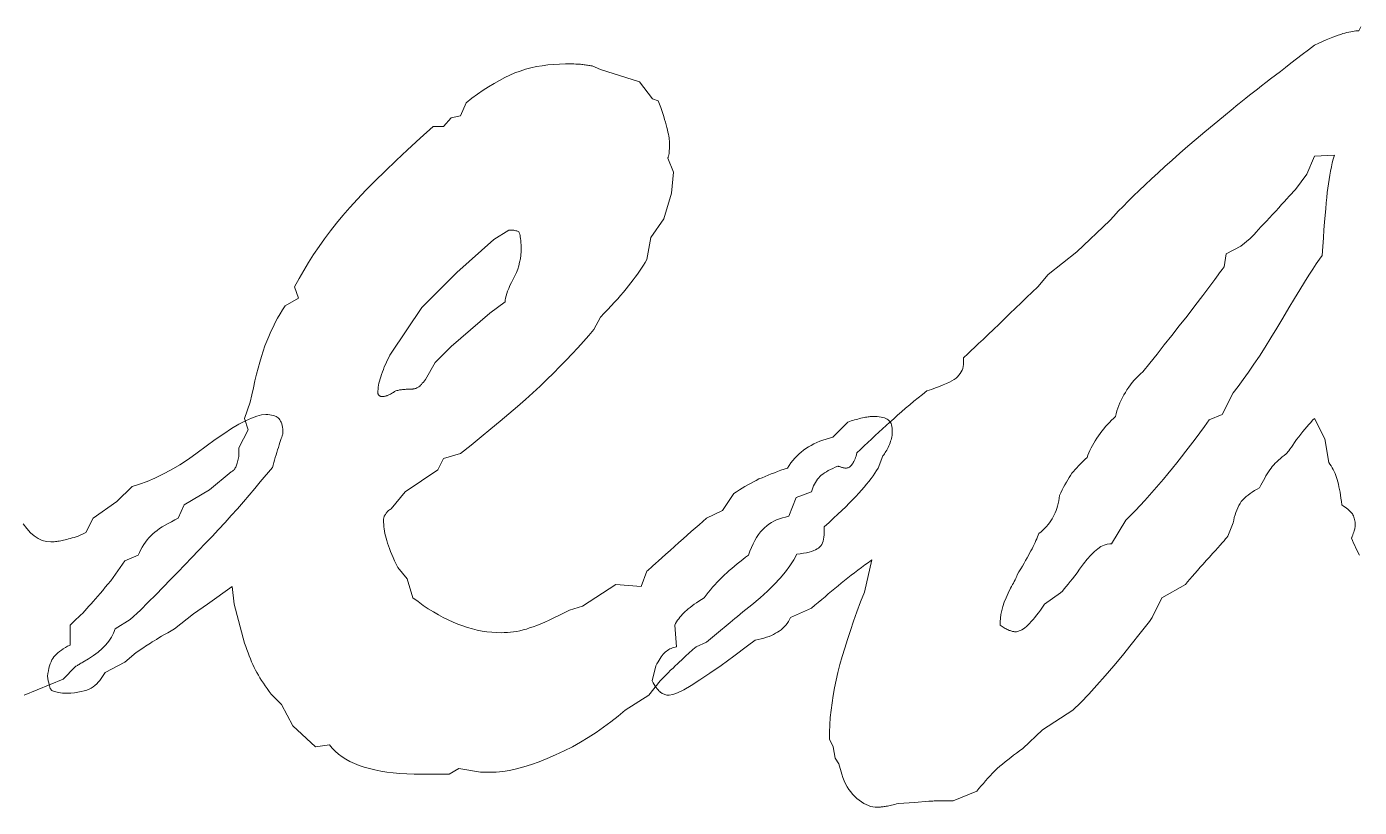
# Model space of a CAD drawing. Extents: x 47 to 362, y 46 to 259.
# Drawn here: x 292.035 to 295.981, y 116.433 to 118.742 of the extents above; entities that cross this region are included whole.
import ezdxf

# ---------------------------------------------------------------- set-up
doc = ezdxf.new("R2010")
doc.units = 0
doc.layers.add('CAM1', color=134, linetype='continuous')

msp = doc.modelspace()

# ---------------------------------------------------------------- linework, layer by layer
at = {"layer": 'CAM1', "linetype": 'continuous', "lineweight": 0}
for points in [[(295.9813, 117.1784), (295.9778, 117.1853), (295.9743, 117.1924), (295.9709, 117.1997), (295.9676, 117.207), (295.9643, 117.2144), (295.961, 117.2218), (295.9577, 117.2293), (295.9577, 117.2293), (295.9583, 117.2303), (295.9588, 117.2316), (295.9595, 117.2329), (295.9602, 117.2344), (295.9609, 117.2361), (295.9616, 117.2378), (295.9622, 117.2396), (295.9628, 117.2414), (295.9633, 117.2433), (295.9633, 117.2433), (295.9646, 117.2469), (295.9657, 117.2504), (295.9667, 117.2536), (295.9674, 117.2566), (295.968, 117.2594), (295.9684, 117.262), (295.9687, 117.2644), (295.9689, 117.2665), (295.9689, 117.2685), (295.9689, 117.2685), (295.9688, 117.2726), (295.9685, 117.2767), (295.968, 117.2806), (295.9673, 117.2843), (295.9663, 117.288), (295.9652, 117.2914), (295.9639, 117.2947), (295.9623, 117.2978), (295.9605, 117.3007), (295.9605, 117.3007), (295.9585, 117.3035), (295.9562, 117.3063), (295.9535, 117.3092), (295.9505, 117.312), (295.9471, 117.3149), (295.9433, 117.3179), (295.9392, 117.321), (295.9347, 117.3241), (295.9297, 117.3273), (295.9297, 117.3273), (295.9283, 117.3374), (295.9269, 117.347), (295.9255, 117.3562), (295.924, 117.365), (295.9225, 117.3734), (295.9209, 117.3814), (295.9193, 117.389), (295.9176, 117.3962), (295.9157, 117.4029), (295.9157, 117.4029), (295.9138, 117.4089), (295.9116, 117.4148), (295.9092, 117.4206), (295.9066, 117.4263), (295.9038, 117.4319), (295.9008, 117.4374), (295.8976, 117.4428), (295.8942, 117.4481), (295.8905, 117.4533), (295.8793, 117.5233), (295.8485, 117.5835), (295.8485, 117.5835), (295.8429, 117.5777), (295.8373, 117.5717), (295.8316, 117.5653), (295.8259, 117.5586), (295.8201, 117.5516), (295.8141, 117.5443), (295.808, 117.5367), (295.8018, 117.5287), (295.7953, 117.5205), (295.7953, 117.5205), (295.7896, 117.5121), (295.7844, 117.5046), (295.7799, 117.4981), (295.7759, 117.4925), (295.7725, 117.4878), (295.7697, 117.4841), (295.7675, 117.4813), (295.7657, 117.4794), (295.7645, 117.4785), (295.7645, 117.4785), (295.7586, 117.4738), (295.7528, 117.4692), (295.7473, 117.4645), (295.7421, 117.4598), (295.737, 117.4552), (295.7323, 117.4505), (295.7278, 117.4458), (295.7236, 117.4412), (295.7197, 117.4365), (295.7197, 117.4365), (295.716, 117.4312), (295.7123, 117.4256), (295.7085, 117.4197), (295.7048, 117.4135), (295.7011, 117.4069), (295.6973, 117.4001), (295.6936, 117.3929), (295.6899, 117.3855), (295.6861, 117.3777), (295.6861, 117.3777), (295.6784, 117.3739), (295.6711, 117.3698), (295.6642, 117.3656), (295.6577, 117.3612), (295.6517, 117.3567), (295.646, 117.352), (295.6408, 117.3471), (295.6359, 117.3422), (295.6315, 117.3371), (295.6315, 117.3371), (295.6279, 117.3313), (295.6245, 117.3253), (295.6213, 117.3189), (295.6184, 117.3122), (295.6157, 117.3052), (295.6133, 117.2979), (295.6111, 117.2903), (295.6093, 117.2823), (295.6077, 117.2741), (295.5923, 117.2349), (295.5923, 117.2349), (295.5892, 117.2312), (295.5853, 117.2267), (295.5807, 117.2214), (295.5753, 117.2153), (295.5693, 117.2084), (295.5625, 117.2008), (295.555, 117.1924), (295.5467, 117.1832), (295.5377, 117.1733), (295.5377, 117.1733), (295.5281, 117.1628), (295.519, 117.1526), (295.5102, 117.1429), (295.5019, 117.1336), (295.4939, 117.1246), (295.4864, 117.116), (295.4793, 117.1077), (295.4726, 117.0997), (295.4663, 117.0921), (295.3963, 117.0529), (295.3683, 116.9941), (295.3599, 116.9829), (295.3599, 116.9829), (295.3327, 116.9477), (295.3059, 116.914), (295.2797, 116.8817), (295.254, 116.8509), (295.2288, 116.8216), (295.2041, 116.7938), (295.1799, 116.7676), (295.1563, 116.7429), (295.1331, 116.7197), (295.0435, 116.6623), (294.9847, 116.6063), (294.9847, 116.6063), (294.9755, 116.5998), (294.9665, 116.5932), (294.9577, 116.5867), (294.9491, 116.5802), (294.9407, 116.5736), (294.9325, 116.5671), (294.9245, 116.5606), (294.9167, 116.554), (294.9091, 116.5475), (294.9091, 116.5475), (294.9021, 116.5404), (294.8952, 116.5333), (294.8882, 116.526), (294.8814, 116.5187), (294.8746, 116.5112), (294.868, 116.5036), (294.8615, 116.496), (294.8551, 116.4882), (294.8489, 116.4803), (294.7789, 116.4523), (294.7397, 116.4523), (294.7397, 116.4523), (294.7364, 116.4523), (294.733, 116.4521), (294.7295, 116.4519), (294.7258, 116.4517), (294.7221, 116.4515), (294.7183, 116.4513), (294.7143, 116.4511), (294.7103, 116.4509), (294.7061, 116.4509), (294.7061, 116.4509), (294.6641, 116.4467), (294.6165, 116.4439), (294.6165, 116.4439), (294.6111, 116.4426), (294.6059, 116.4413), (294.6011, 116.4402), (294.5965, 116.4391), (294.5922, 116.4382), (294.5881, 116.4374), (294.5843, 116.4366), (294.5807, 116.436), (294.5773, 116.4355), (294.5773, 116.4355), (294.5742, 116.435), (294.5712, 116.4346), (294.5684, 116.4342), (294.5658, 116.4338), (294.5634, 116.4334), (294.5611, 116.4331), (294.5589, 116.4329), (294.5569, 116.4328), (294.5549, 116.4327), (294.5549, 116.4327), (294.548, 116.433), (294.5411, 116.434), (294.5343, 116.4356), (294.5275, 116.4378), (294.5208, 116.4407), (294.514, 116.4443), (294.5072, 116.4486), (294.5003, 116.4536), (294.4933, 116.4593), (294.4933, 116.4593), (294.487, 116.4652), (294.4809, 116.4715), (294.4752, 116.4784), (294.4698, 116.4858), (294.4648, 116.4938), (294.4602, 116.5022), (294.4559, 116.5112), (294.452, 116.5207), (294.4485, 116.5307), (294.4401, 116.5615), (294.4289, 116.5783), (294.4233, 116.6119), (294.4121, 116.6343), (294.4121, 116.6343), (294.4124, 116.6554), (294.4134, 116.6767), (294.4149, 116.6982), (294.4171, 116.72), (294.4199, 116.7419), (294.4233, 116.764), (294.4274, 116.7864), (294.432, 116.8089), (294.4373, 116.8317), (294.4373, 116.8317), (294.4433, 116.855), (294.45, 116.8791), (294.4574, 116.904), (294.4654, 116.9297), (294.4742, 116.9562), (294.4836, 116.9834), (294.4937, 117.0114), (294.5044, 117.0402), (294.5157, 117.0697), (294.5381, 117.1649), (294.5381, 117.1649), (294.5275, 117.1574), (294.5171, 117.1498), (294.5068, 117.1421), (294.4966, 117.1344), (294.4866, 117.1268), (294.4766, 117.1191), (294.4668, 117.1114), (294.4569, 117.1038), (294.4471, 117.0963), (294.4471, 117.0963), (294.4378, 117.0883), (294.4283, 117.0802), (294.4187, 117.0721), (294.409, 117.0639), (294.3992, 117.0556), (294.3893, 117.0472), (294.3793, 117.0389), (294.3692, 117.0305), (294.3589, 117.0221), (294.2973, 116.9941), (294.2973, 116.9941), (294.2943, 116.9881), (294.2909, 116.9824), (294.2872, 116.9769), (294.2831, 116.9717), (294.2786, 116.9668), (294.2739, 116.9623), (294.2689, 116.958), (294.2636, 116.9542), (294.2581, 116.9507), (294.2581, 116.9507), (294.2527, 116.9475), (294.2468, 116.9444), (294.2405, 116.9414), (294.2336, 116.9386), (294.2262, 116.9359), (294.2184, 116.9334), (294.2102, 116.931), (294.2015, 116.9289), (294.1923, 116.9269), (294.1699, 116.9101), (294.1699, 116.9101), (294.1289, 116.8797), (294.0917, 116.8528), (294.0584, 116.8294), (294.0288, 116.8096), (294.003, 116.7934), (293.981, 116.7808), (293.9628, 116.7717), (293.9483, 116.7663), (293.9375, 116.7645), (293.9375, 116.7645), (293.9343, 116.7646), (293.9312, 116.7649), (293.9282, 116.7654), (293.9253, 116.7662), (293.9225, 116.7671), (293.9198, 116.7682), (293.9172, 116.7696), (293.9147, 116.7711), (293.9123, 116.7729), (293.9123, 116.7729), (293.91, 116.775), (293.9075, 116.7775), (293.9049, 116.7804), (293.9022, 116.7837), (293.8994, 116.7874), (293.8965, 116.7916), (293.8935, 116.7961), (293.8904, 116.8011), (293.8871, 116.8065), (293.8983, 116.8513), (293.8983, 116.8513), (293.9016, 116.8572), (293.9047, 116.8628), (293.9078, 116.868), (293.9108, 116.873), (293.9139, 116.8775), (293.9169, 116.8817), (293.92, 116.8855), (293.9231, 116.8889), (293.9263, 116.8919), (293.9263, 116.8919), (293.9297, 116.8946), (293.9331, 116.8971), (293.9366, 116.8993), (293.9402, 116.9013), (293.944, 116.9031), (293.9478, 116.9046), (293.9517, 116.9058), (293.9558, 116.9067), (293.9599, 116.9073), (293.9543, 116.9717), (293.9543, 116.9717), (293.9568, 116.9767), (293.9596, 116.9816), (293.9626, 116.9863), (293.9659, 116.9908), (293.9694, 116.9953), (293.9731, 116.9996), (293.977, 117.0039), (293.981, 117.0081), (293.9851, 117.0123), (293.9851, 117.0123), (293.9896, 117.0161), (293.9945, 117.0202), (294, 117.0244), (294.0058, 117.0288), (294.0121, 117.0333), (294.0188, 117.038), (294.0259, 117.0429), (294.0334, 117.0478), (294.0411, 117.0529), (294.0411, 117.0529), (294.0473, 117.0608), (294.0535, 117.0686), (294.0599, 117.0762), (294.0664, 117.0838), (294.073, 117.0913), (294.0798, 117.0986), (294.0868, 117.1059), (294.094, 117.113), (294.1013, 117.1201), (294.1013, 117.1201), (294.1084, 117.1266), (294.1158, 117.1332), (294.1233, 117.1397), (294.131, 117.1462), (294.1389, 117.1528), (294.1471, 117.1593), (294.1554, 117.1658), (294.164, 117.1724), (294.1727, 117.1789), (294.1727, 117.1789), (294.177, 117.1907), (294.1816, 117.2019), (294.1863, 117.2124), (294.1913, 117.2222), (294.1966, 117.2313), (294.2021, 117.2397), (294.2079, 117.2473), (294.214, 117.2541), (294.2203, 117.2601), (294.2203, 117.2601), (294.2266, 117.2655), (294.2333, 117.2705), (294.2404, 117.275), (294.2479, 117.2792), (294.2559, 117.2829), (294.2642, 117.2862), (294.273, 117.2891), (294.2821, 117.2916), (294.2917, 117.2937), (294.3141, 117.3497), (294.3589, 117.3665), (294.3589, 117.3665), (294.3609, 117.3725), (294.3631, 117.3782), (294.3655, 117.3837), (294.3681, 117.389), (294.3709, 117.394), (294.3739, 117.3988), (294.3771, 117.4032), (294.3805, 117.4074), (294.3841, 117.4113), (294.3841, 117.4113), (294.3881, 117.415), (294.3926, 117.4186), (294.3976, 117.4221), (294.4031, 117.4255), (294.409, 117.4289), (294.4155, 117.4322), (294.4223, 117.4356), (294.4296, 117.4388), (294.4373, 117.4421), (294.4373, 117.4421), (294.4375, 117.4421), (294.4379, 117.4419), (294.4386, 117.4417), (294.4396, 117.4414), (294.4407, 117.441), (294.4421, 117.4406), (294.4436, 117.4402), (294.4453, 117.4398), (294.4471, 117.4393), (294.4471, 117.4393), (294.4494, 117.4385), (294.4514, 117.4378), (294.4532, 117.4373), (294.4548, 117.437), (294.4562, 117.4367), (294.4574, 117.4366), (294.4584, 117.4365), (294.4592, 117.4365), (294.4597, 117.4365), (294.4597, 117.4365), (294.4624, 117.4366), (294.465, 117.4369), (294.4673, 117.4375), (294.4695, 117.4384), (294.4716, 117.4396), (294.4736, 117.4411), (294.4756, 117.4429), (294.4775, 117.4451), (294.4793, 117.4477), (294.4793, 117.4477), (294.4812, 117.4502), (294.483, 117.453), (294.4848, 117.4561), (294.4866, 117.4595), (294.4882, 117.4633), (294.4897, 117.4673), (294.4911, 117.4717), (294.4923, 117.4763), (294.4933, 117.4813), (294.4933, 117.4813), (294.5041, 117.4916), (294.5148, 117.5018), (294.5256, 117.512), (294.5364, 117.5222), (294.5472, 117.5324), (294.5582, 117.5425), (294.5691, 117.5525), (294.5802, 117.5625), (294.5913, 117.5723), (294.5913, 117.5723), (294.6026, 117.5826), (294.6142, 117.5928), (294.6259, 117.6031), (294.6378, 117.6134), (294.6499, 117.6236), (294.6623, 117.6339), (294.6748, 117.6442), (294.6876, 117.6544), (294.7005, 117.6647), (294.7005, 117.6647), (294.7141, 117.6693), (294.7267, 117.6738), (294.7383, 117.6782), (294.7489, 117.6825), (294.7586, 117.6867), (294.7673, 117.6908), (294.775, 117.6948), (294.7817, 117.6987), (294.7873, 117.7025), (294.7873, 117.7025), (294.7918, 117.7068), (294.7958, 117.7113), (294.7994, 117.716), (294.8024, 117.721), (294.805, 117.7261), (294.807, 117.7314), (294.8085, 117.737), (294.8094, 117.7427), (294.8097, 117.7487), (294.8097, 117.7627), (294.8097, 117.7627), (294.8106, 117.7636), (294.8133, 117.7662), (294.8177, 117.7705), (294.824, 117.7766), (294.832, 117.7843), (294.8419, 117.7936), (294.8536, 117.8046), (294.8671, 117.8171), (294.8825, 117.8313), (294.8825, 117.8313), (294.8985, 117.8468), (294.9145, 117.8623), (294.9306, 117.8779), (294.9468, 117.8936), (294.9632, 117.9094), (294.9796, 117.9252), (294.9961, 117.941), (295.0128, 117.9568), (295.0295, 117.9727), (295.0603, 118.0091), (295.1443, 118.0763), (295.2423, 118.1687), (295.2423, 118.1687), (295.2545, 118.1821), (295.2675, 118.1961), (295.2815, 118.2106), (295.2965, 118.2258), (295.3123, 118.2416), (295.3291, 118.2579), (295.3469, 118.2748), (295.3655, 118.2922), (295.3851, 118.3101), (295.3851, 118.3101), (295.4054, 118.3287), (295.4268, 118.3479), (295.4494, 118.3679), (295.4731, 118.3885), (295.498, 118.4097), (295.5239, 118.4315), (295.5509, 118.454), (295.5788, 118.477), (295.6077, 118.5005), (295.6077, 118.5005), (295.6164, 118.5077), (295.6256, 118.5151), (295.6353, 118.523), (295.6455, 118.5311), (295.6562, 118.5396), (295.6675, 118.5485), (295.6792, 118.5578), (295.6915, 118.5674), (295.7043, 118.5775), (295.7043, 118.5775), (295.7181, 118.588), (295.7325, 118.5989), (295.7473, 118.6102), (295.7627, 118.622), (295.7787, 118.6343), (295.7953, 118.647), (295.8124, 118.6602), (295.8302, 118.6739), (295.8485, 118.6881), (295.8485, 118.6881), (295.8608, 118.6935), (295.8723, 118.6985), (295.8831, 118.703), (295.8931, 118.7072), (295.9025, 118.7109), (295.9111, 118.7142), (295.919, 118.7171), (295.9261, 118.7196), (295.9325, 118.7217), (295.9325, 118.7217), (295.9385, 118.7235), (295.9444, 118.725), (295.9502, 118.7264), (295.9557, 118.7275), (295.9611, 118.7284), (295.9662, 118.7292), (295.9711, 118.7297), (295.9758, 118.73), (295.9801, 118.7301), (295.9801, 118.7301), (295.9852, 118.7424)], [(292.0254, 117.2715), (292.0358, 117.2573), (292.0466, 117.2453), (292.0578, 117.2355), (292.0694, 117.2279), (292.0814, 117.2225), (292.0939, 117.2192), (292.1067, 117.2181), (292.1067, 117.2181), (292.1101, 117.2182), (292.1135, 117.2183), (292.117, 117.2186), (292.1206, 117.2189), (292.1244, 117.2194), (292.1282, 117.22), (292.1321, 117.2206), (292.1362, 117.2214), (292.1403, 117.2223), (292.1403, 117.2223), (292.1447, 117.2233), (292.1493, 117.2244), (292.1542, 117.2256), (292.1594, 117.2269), (292.1647, 117.2283), (292.1703, 117.2298), (292.176, 117.2314), (292.1819, 117.2331), (292.1879, 117.2349), (292.2103, 117.2461), (292.2327, 117.2881), (292.3027, 117.3371), (292.3475, 117.3819), (292.3475, 117.3819), (292.3694, 117.3884), (292.3919, 117.3966), (292.4151, 117.4065), (292.439, 117.4182), (292.4635, 117.4315), (292.4886, 117.4464), (292.5143, 117.463), (292.5405, 117.4811), (292.5673, 117.5009), (292.5673, 117.5009), (292.594, 117.5207), (292.6189, 117.5381), (292.642, 117.5532), (292.6634, 117.5659), (292.683, 117.5763), (292.7008, 117.5844), (292.7169, 117.5901), (292.7312, 117.5936), (292.7437, 117.5947), (292.7437, 117.5947), (292.7496, 117.5945), (292.7552, 117.5941), (292.7604, 117.5933), (292.7653, 117.5922), (292.7697, 117.5908), (292.7737, 117.5891), (292.7773, 117.5871), (292.7803, 117.5847), (292.7829, 117.5821), (292.7829, 117.5821), (292.7852, 117.5791), (292.7872, 117.5757), (292.789, 117.5718), (292.7905, 117.5675), (292.7918, 117.5627), (292.7928, 117.5574), (292.7935, 117.5517), (292.794, 117.5454), (292.7941, 117.5387), (292.7941, 117.5387), (292.794, 117.5383), (292.7935, 117.537), (292.7928, 117.535), (292.7918, 117.5321), (292.7905, 117.5283), (292.789, 117.5238), (292.7872, 117.5184), (292.7852, 117.5122), (292.7829, 117.5051), (292.7829, 117.5051), (292.7806, 117.4976), (292.7783, 117.4902), (292.776, 117.4827), (292.7737, 117.4752), (292.7715, 117.4678), (292.7694, 117.4603), (292.7673, 117.4528), (292.7653, 117.4454), (292.7633, 117.4379), (292.7269, 117.3959), (292.7269, 117.3959), (292.7108, 117.3762), (292.6942, 117.3563), (292.6771, 117.3363), (292.6594, 117.3161), (292.6414, 117.2958), (292.6228, 117.2754), (292.6038, 117.2549), (292.5844, 117.2344), (292.5645, 117.2139), (292.5645, 117.2139), (292.5447, 117.1928), (292.5245, 117.1715), (292.5039, 117.15), (292.4829, 117.1282), (292.4616, 117.1063), (292.4399, 117.0842), (292.4178, 117.0618), (292.3954, 117.0393), (292.3727, 117.0165), (292.3419, 116.9885), (292.2971, 116.9605), (292.2971, 116.9605), (292.2926, 116.9481), (292.2866, 116.9361), (292.279, 116.9245), (292.2699, 116.9133), (292.2593, 116.9024), (292.2472, 116.892), (292.2336, 116.8818), (292.2185, 116.872), (292.2019, 116.8625), (292.2019, 116.8625), (292.1988, 116.8607), (292.1958, 116.859), (292.193, 116.8573), (292.1904, 116.8557), (292.188, 116.8542), (292.1857, 116.8528), (292.1835, 116.8513), (292.1815, 116.8499), (292.1795, 116.8485), (292.1431, 116.8121), (292.0283, 116.7645)]]:
    msp.add_lwpolyline(points, dxfattribs=at)
for points in [[(292.6497, 117.0333), (292.6441, 117.0865), (292.5713, 117.0333), (292.5293, 117.0053), (292.4733, 116.9605), (292.4733, 116.9605), (292.4629, 116.9546), (292.453, 116.949), (292.4436, 116.9437), (292.4349, 116.9387), (292.4269, 116.9341), (292.4195, 116.9297), (292.4129, 116.9257), (292.407, 116.9219), (292.4019, 116.9185), (292.4019, 116.9185), (292.3969, 116.9153), (292.3919, 116.9121), (292.387, 116.9091), (292.3822, 116.906), (292.3776, 116.903), (292.373, 116.8999), (292.3685, 116.8969), (292.3642, 116.8937), (292.3599, 116.8905), (292.3263, 116.8625), (292.2675, 116.8317), (292.2675, 116.8317), (292.2641, 116.8253), (292.2604, 116.8193), (292.2564, 116.8135), (292.2521, 116.8081), (292.2476, 116.8029), (292.2428, 116.7981), (292.2377, 116.7936), (292.2324, 116.7894), (292.2269, 116.7855), (292.2269, 116.7855), (292.2205, 116.7824), (292.2133, 116.7796), (292.2054, 116.7772), (292.1967, 116.775), (292.1873, 116.7733), (292.1771, 116.7719), (292.166, 116.7709), (292.1542, 116.7703), (292.1415, 116.7701), (292.1415, 116.7701), (292.1357, 116.771), (292.1304, 116.772), (292.1257, 116.773), (292.1214, 116.774), (292.1177, 116.775), (292.1145, 116.7761), (292.1118, 116.7773), (292.1096, 116.7786), (292.1079, 116.7799), (292.1079, 116.7799), (292.1066, 116.782), (292.1053, 116.7847), (292.1041, 116.7879), (292.1029, 116.7918), (292.1018, 116.7962), (292.1006, 116.8013), (292.0994, 116.807), (292.0981, 116.8134), (292.0967, 116.8205), (292.0967, 116.8205), (292.0982, 116.8291), (292.0998, 116.837), (292.1015, 116.8444), (292.1034, 116.8512), (292.1055, 116.8575), (292.1078, 116.8633), (292.1104, 116.8686), (292.1132, 116.8735), (292.1163, 116.8779), (292.1163, 116.8779), (292.1198, 116.8821), (292.1237, 116.8861), (292.1281, 116.8901), (292.1328, 116.894), (292.1381, 116.8978), (292.1438, 116.9016), (292.15, 116.9054), (292.1567, 116.9092), (292.1639, 116.9129), (292.1639, 116.9717), (292.1639, 116.9717), (292.1701, 116.9774), (292.1762, 116.9831), (292.1825, 116.989), (292.1888, 116.9951), (292.1951, 117.0012), (292.2014, 117.0076), (292.2076, 117.0141), (292.2138, 117.0208), (292.2199, 117.0277), (292.2199, 117.0277), (292.2261, 117.0344), (292.2325, 117.0416), (292.2391, 117.0492), (292.246, 117.0572), (292.2531, 117.0656), (292.2605, 117.0744), (292.2681, 117.0836), (292.2761, 117.0932), (292.2843, 117.1033), (292.3263, 117.1621), (292.3655, 117.1789), (292.3655, 117.1789), (292.3694, 117.1871), (292.3734, 117.1951), (292.3777, 117.2027), (292.3823, 117.21), (292.387, 117.217), (292.3921, 117.2237), (292.3974, 117.2301), (292.403, 117.2361), (292.4089, 117.2419), (292.4089, 117.2419), (292.4149, 117.247), (292.4215, 117.2522), (292.4288, 117.2573), (292.4368, 117.2624), (292.4453, 117.2676), (292.4544, 117.2727), (292.4639, 117.2778), (292.474, 117.283), (292.4845, 117.2881), (292.5013, 117.3273), (292.5769, 117.3721), (292.6413, 117.4253), (292.6413, 117.4253), (292.6432, 117.4263), (292.645, 117.4276), (292.6468, 117.429), (292.6486, 117.4307), (292.6502, 117.4326), (292.6517, 117.4346), (292.6531, 117.4369), (292.6543, 117.4394), (292.6553, 117.4421), (292.6553, 117.4421), (292.6567, 117.445), (292.6579, 117.4481), (292.6591, 117.4514), (292.6601, 117.455), (292.661, 117.4587), (292.6619, 117.4626), (292.6626, 117.4668), (292.6632, 117.4711), (292.6637, 117.4757), (292.6637, 117.4967), (292.6917, 117.5499), (292.6805, 117.5835), (292.6973, 117.6311), (292.6973, 117.6311), (292.702, 117.6531), (292.7067, 117.6742), (292.7114, 117.6945), (292.7161, 117.7139), (292.7209, 117.7325), (292.7258, 117.7502), (292.7307, 117.7669), (292.7357, 117.7828), (292.7407, 117.7977), (292.7407, 117.7977), (292.7464, 117.8121), (292.7524, 117.8262), (292.7585, 117.8401), (292.7649, 117.8537), (292.7716, 117.867), (292.7785, 117.8799), (292.7857, 117.8926), (292.7932, 117.9048), (292.8009, 117.9167), (292.8401, 117.9391), (292.8289, 117.9727), (292.8289, 117.9727), (292.8419, 117.9969), (292.8556, 118.0208), (292.87, 118.0446), (292.8851, 118.0682), (292.901, 118.0917), (292.9176, 118.115), (292.9349, 118.1381), (292.953, 118.1612), (292.9717, 118.1841), (292.9717, 118.1841), (292.9921, 118.2073), (293.0148, 118.232), (293.0398, 118.2582), (293.0672, 118.286), (293.097, 118.3153), (293.1291, 118.3461), (293.1634, 118.3784), (293.2001, 118.4121), (293.2391, 118.4473), (293.2699, 118.4473), (293.2923, 118.4725), (293.3203, 118.4781), (293.3371, 118.5173), (293.3371, 118.5173), (293.3539, 118.5304), (293.3705, 118.5427), (293.387, 118.5542), (293.4033, 118.5648), (293.4194, 118.5746), (293.4352, 118.5836), (293.4509, 118.5917), (293.4663, 118.599), (293.4813, 118.6055), (293.4813, 118.6055), (293.4968, 118.6112), (293.5126, 118.6162), (293.5286, 118.6205), (293.5448, 118.6241), (293.5614, 118.627), (293.5783, 118.6292), (293.5955, 118.6308), (293.6131, 118.6318), (293.6311, 118.6321), (293.6311, 118.6321), (293.6379, 118.6321), (293.6443, 118.6321), (293.6503, 118.632), (293.6559, 118.632), (293.6612, 118.6319), (293.6661, 118.6317), (293.6706, 118.6314), (293.6748, 118.6311), (293.6787, 118.6307), (293.6787, 118.6307), (293.6824, 118.6302), (293.686, 118.6298), (293.6895, 118.6293), (293.693, 118.6288), (293.6963, 118.6284), (293.6997, 118.6279), (293.703, 118.6274), (293.7063, 118.627), (293.7095, 118.6265), (293.7347, 118.6153), (293.8495, 118.5789), (293.8887, 118.5285), (293.9055, 118.5229), (293.9055, 118.5229), (293.9092, 118.5132), (293.9126, 118.5037), (293.9158, 118.4945), (293.9188, 118.4855), (293.9216, 118.4767), (293.9242, 118.4682), (293.9266, 118.46), (293.9288, 118.4521), (293.9307, 118.4445), (293.9307, 118.4445), (293.9325, 118.4373), (293.9341, 118.4306), (293.9354, 118.4244), (293.9365, 118.4187), (293.9375, 118.4134), (293.9382, 118.4086), (293.9387, 118.4043), (293.939, 118.4004), (293.9391, 118.3969), (293.9391, 118.3969), (293.9391, 118.3933), (293.939, 118.3898), (293.9388, 118.3865), (293.9386, 118.3834), (293.9383, 118.3803), (293.9381, 118.3774), (293.9379, 118.3745), (293.9378, 118.3717), (293.9377, 118.3689), (293.9377, 118.3689), (293.9373, 118.3666), (293.9368, 118.3645), (293.9363, 118.3624), (293.9359, 118.3605), (293.9354, 118.3588), (293.9349, 118.3572), (293.9345, 118.3558), (293.934, 118.3545), (293.9335, 118.3535), (293.9503, 118.3115), (293.9447, 118.2499), (293.9223, 118.1743), (293.8831, 118.1183), (293.8719, 118.0539), (293.8719, 118.0539), (293.8667, 118.0451), (293.8613, 118.0363), (293.8556, 118.0277), (293.8497, 118.019), (293.8437, 118.0104), (293.8374, 118.0017), (293.8309, 117.9931), (293.8242, 117.9843), (293.8173, 117.9755), (293.8173, 117.9755), (293.8101, 117.9665), (293.8023, 117.9571), (293.7941, 117.9475), (293.7853, 117.9375), (293.7761, 117.9273), (293.7664, 117.9167), (293.7563, 117.9058), (293.7457, 117.8946), (293.7347, 117.8831), (293.7151, 117.8467), (293.7151, 117.8467), (293.6999, 117.8289), (293.684, 117.8108), (293.6675, 117.7926), (293.6504, 117.7741), (293.6327, 117.7554), (293.6143, 117.7366), (293.5954, 117.7175), (293.5758, 117.6982), (293.5555, 117.6787), (293.5555, 117.6787), (293.5344, 117.6593), (293.512, 117.6392), (293.4883, 117.6184), (293.4634, 117.5971), (293.4373, 117.575), (293.4099, 117.5523), (293.3813, 117.5289), (293.3514, 117.5047), (293.3203, 117.4799), (293.2699, 117.4645), (293.2531, 117.4309), (293.1565, 117.3665), (293.1145, 117.3161), (293.1145, 117.3161), (293.1118, 117.3142), (293.1094, 117.3124), (293.1071, 117.3105), (293.105, 117.3086), (293.1031, 117.3068), (293.1015, 117.3049), (293.1, 117.303), (293.0988, 117.3012), (293.0977, 117.2993), (293.0977, 117.2993), (293.0964, 117.2974), (293.0953, 117.2956), (293.0944, 117.2937), (293.0937, 117.2918), (293.0931, 117.29), (293.0927, 117.2881), (293.0924, 117.2862), (293.0922, 117.2844), (293.0921, 117.2825), (293.0921, 117.2825), (293.0922, 117.276), (293.0926, 117.2694), (293.0931, 117.2628), (293.0939, 117.2562), (293.095, 117.2496), (293.0963, 117.2429), (293.0979, 117.2361), (293.0998, 117.2293), (293.1019, 117.2223), (293.1019, 117.2223), (293.104, 117.2147), (293.1065, 117.2067), (293.1094, 117.1985), (293.1126, 117.1899), (293.1162, 117.1811), (293.1202, 117.1719), (293.1245, 117.1624), (293.1292, 117.1526), (293.1341, 117.1425), (293.1621, 117.1089), (293.1789, 117.0529), (293.1789, 117.0529), (293.1943, 117.0412), (293.2095, 117.0303), (293.2246, 117.0201), (293.2396, 117.0108), (293.2544, 117.0021), (293.2691, 116.9942), (293.2835, 116.987), (293.2978, 116.9804), (293.3119, 116.9745), (293.3119, 116.9745), (293.3264, 116.9692), (293.3409, 116.9645), (293.3553, 116.9605), (293.3697, 116.9571), (293.384, 116.9543), (293.3983, 116.9521), (293.4125, 116.9505), (293.4267, 116.9496), (293.4407, 116.9493), (293.4407, 116.9493), (293.4497, 116.9495), (293.4587, 116.9499), (293.4678, 116.9508), (293.477, 116.9519), (293.4864, 116.9534), (293.4958, 116.9553), (293.5053, 116.9576), (293.515, 116.9602), (293.5247, 116.9633), (293.5247, 116.9633), (293.5349, 116.9668), (293.5458, 116.9709), (293.5574, 116.9755), (293.5697, 116.9808), (293.5828, 116.9866), (293.5966, 116.9931), (293.6111, 117.0002), (293.6264, 117.008), (293.6423, 117.0165), (293.6815, 117.0277), (293.7795, 117.0921), (293.8551, 117.0865), (293.8719, 117.1313), (293.8719, 117.1313), (293.8744, 117.1337), (293.8782, 117.1371), (293.8832, 117.1417), (293.8895, 117.1473), (293.8971, 117.1541), (293.906, 117.162), (293.9162, 117.1711), (293.9277, 117.1814), (293.9405, 117.1929), (293.9405, 117.1929), (293.9535, 117.2045), (293.9662, 117.2158), (293.9788, 117.2269), (293.991, 117.2378), (294.003, 117.2484), (294.0148, 117.2588), (294.0263, 117.2688), (294.0375, 117.2786), (294.0483, 117.2881), (294.0959, 117.3105), (294.1295, 117.3609), (294.1295, 117.3609), (294.1375, 117.3664), (294.1456, 117.3717), (294.1538, 117.3768), (294.162, 117.3818), (294.1703, 117.3865), (294.1786, 117.3912), (294.187, 117.3957), (294.1953, 117.4), (294.2037, 117.4043), (294.2037, 117.4043), (294.2127, 117.408), (294.2217, 117.4118), (294.2308, 117.4154), (294.24, 117.4191), (294.2494, 117.4227), (294.2588, 117.4263), (294.2683, 117.4298), (294.278, 117.4332), (294.2877, 117.4365), (294.2877, 117.4365), (294.293, 117.4443), (294.2984, 117.4517), (294.3041, 117.4588), (294.3099, 117.4656), (294.316, 117.472), (294.3223, 117.4781), (294.3288, 117.4838), (294.3354, 117.489), (294.3423, 117.4939), (294.3423, 117.4939), (294.35, 117.4989), (294.3579, 117.5035), (294.3661, 117.5079), (294.3747, 117.5119), (294.3836, 117.5157), (294.3927, 117.5191), (294.4022, 117.5222), (294.412, 117.525), (294.4221, 117.5275), (294.4669, 117.5723), (294.4669, 117.5723), (294.472, 117.5741), (294.477, 117.5758), (294.4819, 117.5774), (294.4868, 117.5789), (294.4915, 117.5803), (294.4963, 117.5816), (294.501, 117.5828), (294.5057, 117.5839), (294.5103, 117.5849), (294.5103, 117.5849), (294.5148, 117.5858), (294.519, 117.5866), (294.5229, 117.5872), (294.5265, 117.5878), (294.5298, 117.5883), (294.5327, 117.5886), (294.5354, 117.5889), (294.5377, 117.589), (294.5397, 117.5891), (294.5397, 117.5891), (294.5469, 117.589), (294.5536, 117.5887), (294.5598, 117.5881), (294.5655, 117.5873), (294.5706, 117.5863), (294.5752, 117.585), (294.5793, 117.5834), (294.5829, 117.5815), (294.5859, 117.5793), (294.5859, 117.5793), (294.5886, 117.5772), (294.5909, 117.5746), (294.5929, 117.5715), (294.5946, 117.5679), (294.596, 117.564), (294.5971, 117.5596), (294.5979, 117.5548), (294.5984, 117.5497), (294.5985, 117.5443), (294.5985, 117.5443), (294.5984, 117.5405), (294.5981, 117.5366), (294.5976, 117.5326), (294.5969, 117.5285), (294.5959, 117.5243), (294.5948, 117.52), (294.5935, 117.5156), (294.5919, 117.5111), (294.5901, 117.5065), (294.5901, 117.5065), (294.5882, 117.5019), (294.5862, 117.4976), (294.5841, 117.4934), (294.582, 117.4895), (294.5797, 117.4858), (294.5775, 117.4822), (294.5752, 117.4789), (294.5729, 117.4758), (294.5705, 117.4729), (294.5565, 117.4365), (294.5565, 117.4365), (294.5521, 117.4289), (294.5471, 117.4212), (294.5417, 117.4132), (294.5357, 117.4051), (294.5293, 117.3968), (294.5224, 117.3884), (294.5151, 117.3798), (294.5073, 117.3711), (294.4991, 117.3623), (294.4991, 117.3623), (294.4904, 117.3528), (294.4811, 117.343), (294.4711, 117.3328), (294.4604, 117.3222), (294.4491, 117.3113), (294.4371, 117.2999), (294.4244, 117.288), (294.411, 117.2757), (294.3969, 117.2629), (294.3969, 117.2461), (294.3969, 117.2461), (294.3967, 117.2389), (294.3961, 117.2322), (294.3951, 117.226), (294.3936, 117.2204), (294.3918, 117.2152), (294.3895, 117.2106), (294.3868, 117.2065), (294.3837, 117.203), (294.3801, 117.1999), (294.3801, 117.1999), (294.376, 117.1972), (294.3712, 117.1945), (294.3656, 117.1921), (294.3593, 117.1898), (294.3522, 117.1877), (294.3443, 117.1858), (294.3356, 117.1842), (294.3261, 117.1828), (294.3157, 117.1817), (294.3157, 117.1817), (294.3067, 117.1646), (294.2955, 117.1471), (294.2821, 117.129), (294.2666, 117.1105), (294.2488, 117.0915), (294.2289, 117.072), (294.2068, 117.0521), (294.1826, 117.0317), (294.1561, 117.0109), (294.1561, 117.0109), (294.1479, 117.0041), (294.14, 116.9975), (294.1324, 116.9913), (294.1253, 116.9854), (294.1185, 116.9798), (294.1122, 116.9745), (294.1063, 116.9695), (294.1009, 116.9649), (294.0959, 116.9605), (294.0483, 116.9213), (294.0175, 116.9073), (294.0175, 116.9073), (294.0129, 116.9035), (294.0082, 116.8996), (294.0035, 116.8956), (293.9987, 116.8914), (293.994, 116.8871), (293.9891, 116.8826), (293.9842, 116.878), (293.9792, 116.8731), (293.9741, 116.8681), (293.9741, 116.8681), (293.9684, 116.8628), (293.9623, 116.8572), (293.9559, 116.8512), (293.9492, 116.8448), (293.9422, 116.8381), (293.9349, 116.8309), (293.9273, 116.8232), (293.9194, 116.8151), (293.9111, 116.8065), (293.8775, 116.7645), (293.8075, 116.7197), (293.8075, 116.7197), (293.7867, 116.7023), (293.7654, 116.6855), (293.7436, 116.6694), (293.7213, 116.654), (293.6984, 116.6393), (293.675, 116.6253), (293.6511, 116.6121), (293.6267, 116.5997), (293.6017, 116.5881), (293.6017, 116.5881), (293.577, 116.5771), (293.553, 116.5674), (293.5298, 116.5591), (293.5075, 116.5521), (293.4859, 116.5464), (293.4651, 116.542), (293.445, 116.5388), (293.4257, 116.5369), (293.4071, 116.5363), (293.3791, 116.5363), (293.3147, 116.5475), (293.2867, 116.5307), (293.2055, 116.5307), (293.2055, 116.5307), (293.1831, 116.531), (293.1615, 116.5317), (293.1407, 116.533), (293.1208, 116.5348), (293.1018, 116.5372), (293.0837, 116.54), (293.0665, 116.5434), (293.0501, 116.5473), (293.0347, 116.5517), (293.0347, 116.5517), (293.0198, 116.5566), (293.0058, 116.5621), (292.9927, 116.5681), (292.9805, 116.5748), (292.9692, 116.582), (292.9587, 116.5899), (292.9491, 116.5984), (292.9404, 116.6076), (292.9325, 116.6175), (292.8905, 116.6119), (292.8233, 116.6735), (292.7897, 116.7365), (292.7589, 116.7673), (292.7589, 116.7673), (292.753, 116.7756), (292.7472, 116.7839), (292.7417, 116.792), (292.7363, 116.8001), (292.7312, 116.808), (292.7263, 116.8158), (292.7216, 116.8236), (292.717, 116.8312), (292.7127, 116.8387), (292.7127, 116.8387), (292.709, 116.8467), (292.7053, 116.855), (292.7016, 116.8634), (292.6979, 116.8721), (292.6943, 116.881), (292.6908, 116.89), (292.6873, 116.8993), (292.6839, 116.9088), (292.6805, 116.9185), (292.6497, 117.0333)], [(295.2479, 117.2125), (295.2899, 117.2825), (295.2899, 117.2825), (295.3043, 117.2967), (295.3185, 117.3111), (295.3325, 117.3258), (295.3464, 117.3409), (295.3602, 117.3561), (295.3738, 117.3717), (295.3874, 117.3875), (295.401, 117.4035), (295.4145, 117.4197), (295.4145, 117.4197), (295.4277, 117.4358), (295.4409, 117.4523), (295.4542, 117.4692), (295.4676, 117.4865), (295.4812, 117.5042), (295.4948, 117.5224), (295.5085, 117.5409), (295.5224, 117.5599), (295.5363, 117.5793), (295.5755, 117.5947), (295.6077, 117.6591), (295.6077, 117.6591), (295.6224, 117.678), (295.6375, 117.6984), (295.653, 117.7202), (295.6689, 117.7434), (295.6853, 117.768), (295.702, 117.794), (295.7192, 117.8214), (295.7367, 117.8502), (295.7547, 117.8803), (295.7547, 117.8803), (295.7727, 117.9104), (295.7894, 117.9381), (295.8048, 117.9634), (295.8189, 117.9863), (295.8317, 118.0068), (295.8433, 118.025), (295.8537, 118.0407), (295.8629, 118.0541), (295.8709, 118.0651), (295.8709, 118.0651), (295.8728, 118.0923), (295.8747, 118.1178), (295.8765, 118.1417), (295.8783, 118.1639), (295.88, 118.1846), (295.8817, 118.2036), (295.8833, 118.2211), (295.8849, 118.237), (295.8863, 118.2513), (295.8863, 118.2513), (295.8878, 118.2647), (295.8896, 118.2778), (295.8915, 118.2906), (295.8936, 118.3031), (295.8959, 118.3153), (295.8985, 118.3273), (295.9012, 118.3391), (295.9042, 118.3506), (295.9073, 118.3619), (295.8485, 118.3591), (295.8261, 118.3059), (295.7925, 118.2611), (295.7925, 118.2611), (295.7867, 118.2548), (295.7805, 118.2479), (295.7738, 118.2406), (295.7667, 118.2328), (295.7591, 118.2245), (295.7511, 118.2158), (295.7425, 118.2066), (295.7335, 118.197), (295.7239, 118.1869), (295.7239, 118.1869), (295.7148, 118.1769), (295.7061, 118.1674), (295.6979, 118.1584), (295.69, 118.15), (295.6827, 118.142), (295.6758, 118.1346), (295.6694, 118.1277), (295.6635, 118.1214), (295.6581, 118.1155), (295.6301, 118.0931), (295.5867, 118.0707), (295.5811, 118.0315), (295.5811, 118.0315), (295.5782, 118.028), (295.5749, 118.0239), (295.5713, 118.0193), (295.5673, 118.014), (295.563, 118.0082), (295.5583, 118.0017), (295.5533, 117.9946), (295.5478, 117.9868), (295.5419, 117.9783), (295.5419, 117.9783), (295.5179, 117.9469), (295.4942, 117.9163), (295.471, 117.8863), (295.4482, 117.8571), (295.4258, 117.8285), (295.4038, 117.8006), (295.3822, 117.7733), (295.3611, 117.7467), (295.3403, 117.7207), (295.3403, 117.7207), (295.3335, 117.715), (295.3269, 117.7091), (295.3207, 117.7029), (295.3147, 117.6965), (295.309, 117.6899), (295.3035, 117.683), (295.2983, 117.6758), (295.2933, 117.6683), (295.2885, 117.6605), (295.2885, 117.6605), (295.284, 117.653), (295.2798, 117.6454), (295.2759, 117.6376), (295.2724, 117.6298), (295.2691, 117.6219), (295.2661, 117.6138), (295.2635, 117.6057), (295.2612, 117.5974), (295.2591, 117.5891), (295.2591, 117.5891), (295.2531, 117.5834), (295.2472, 117.5777), (295.2414, 117.5717), (295.2357, 117.5656), (295.2301, 117.5593), (295.2246, 117.5528), (295.2192, 117.546), (295.2139, 117.539), (295.2087, 117.5317), (295.2087, 117.5317), (295.2038, 117.5247), (295.1991, 117.5175), (295.1947, 117.5103), (295.1907, 117.5031), (295.187, 117.4959), (295.1835, 117.4887), (295.1804, 117.4815), (295.1776, 117.4743), (295.1751, 117.4673), (295.1751, 117.4673), (295.1696, 117.4626), (295.1643, 117.4578), (295.1592, 117.4528), (295.1542, 117.4478), (295.1493, 117.4427), (295.1444, 117.4374), (295.1397, 117.4321), (295.135, 117.4266), (295.1303, 117.4211), (295.1303, 117.4211), (295.1261, 117.4149), (295.122, 117.4084), (295.1178, 117.4016), (295.1137, 117.3945), (295.1096, 117.3871), (295.1056, 117.3795), (295.1016, 117.3717), (295.0977, 117.3636), (295.0939, 117.3553), (295.0939, 117.3553), (295.0929, 117.3471), (295.0915, 117.3391), (295.0898, 117.3315), (295.0878, 117.3242), (295.0856, 117.3172), (295.0832, 117.3105), (295.0804, 117.3041), (295.0775, 117.2981), (295.0743, 117.2923), (295.0743, 117.2923), (295.0713, 117.2863), (295.0679, 117.2804), (295.0641, 117.2746), (295.0598, 117.269), (295.0552, 117.2635), (295.0501, 117.2582), (295.0446, 117.253), (295.0387, 117.2481), (295.0323, 117.2433), (295.0323, 117.2433), (295.0304, 117.2381), (295.0284, 117.2328), (295.0262, 117.2274), (295.0238, 117.2218), (295.0212, 117.2161), (295.0184, 117.2102), (295.0154, 117.2042), (295.0121, 117.1979), (295.0085, 117.1915), (295.0085, 117.1915), (295.0051, 117.1848), (295.0014, 117.1778), (294.9974, 117.1705), (294.9931, 117.1629), (294.9886, 117.1549), (294.9838, 117.1467), (294.9787, 117.1381), (294.9734, 117.1293), (294.9679, 117.1201), (294.9679, 117.1201), (294.9669, 117.1167), (294.9655, 117.1131), (294.9638, 117.1093), (294.9618, 117.1053), (294.9596, 117.1009), (294.9572, 117.0964), (294.9544, 117.0915), (294.9515, 117.0863), (294.9483, 117.0809), (294.9483, 117.0809), (294.9413, 117.0667), (294.9353, 117.053), (294.9301, 117.0398), (294.9258, 117.0272), (294.9224, 117.015), (294.9199, 117.0034), (294.9183, 116.9923), (294.9175, 116.9818), (294.9175, 116.9717), (294.9175, 116.9717), (294.9208, 116.9695), (294.9239, 116.9674), (294.9269, 116.9655), (294.9299, 116.9638), (294.9328, 116.9621), (294.9357, 116.9606), (294.9385, 116.9591), (294.9413, 116.9577), (294.9441, 116.9563), (294.9441, 116.9563), (294.9469, 116.9554), (294.9495, 116.9546), (294.952, 116.954), (294.9543, 116.9534), (294.9564, 116.9529), (294.9582, 116.9526), (294.9599, 116.9523), (294.9613, 116.9522), (294.9623, 116.9521), (294.9623, 116.9521), (294.9661, 116.9524), (294.97, 116.9531), (294.974, 116.9544), (294.9781, 116.9561), (294.9823, 116.9583), (294.9866, 116.961), (294.991, 116.9641), (294.9955, 116.9677), (295.0001, 116.9717), (295.0001, 116.9717), (295.0049, 116.9766), (295.0099, 116.9821), (295.015, 116.988), (295.0203, 116.9944), (295.0258, 117.0013), (295.0315, 117.0086), (295.0372, 117.0164), (295.0431, 117.0246), (295.0491, 117.0333), (295.0967, 117.0669), (295.0967, 117.0669), (295.102, 117.0727), (295.1074, 117.079), (295.1131, 117.0857), (295.1191, 117.0929), (295.1252, 117.1006), (295.1317, 117.1088), (295.1384, 117.1176), (295.1454, 117.1269), (295.1527, 117.1369), (295.1527, 117.1369), (295.1642, 117.1528), (295.1754, 117.1668), (295.1862, 117.1789), (295.1967, 117.1892), (295.2067, 117.1976), (295.2163, 117.2041), (295.2255, 117.2088), (295.2341, 117.2116), (295.2423, 117.2125), (295.2479, 117.2125)], [(293.4071, 117.8943), (293.4519, 117.9279), (293.4519, 117.9279), (293.4522, 117.9333), (293.4532, 117.9392), (293.4547, 117.9456), (293.4568, 117.9526), (293.4595, 117.96), (293.4627, 117.968), (293.4665, 117.9765), (293.4709, 117.9856), (293.4757, 117.9951), (293.4757, 117.9951), (293.481, 118.005), (293.4855, 118.0149), (293.4894, 118.025), (293.4926, 118.0351), (293.4951, 118.0454), (293.4971, 118.0558), (293.4985, 118.0662), (293.4993, 118.0768), (293.4995, 118.0875), (293.4995, 118.0875), (293.4991, 118.0959), (293.4986, 118.1034), (293.4981, 118.11), (293.4975, 118.1157), (293.497, 118.1206), (293.4963, 118.1247), (293.4956, 118.128), (293.4948, 118.1305), (293.4939, 118.1323), (293.4939, 118.1323), (293.4933, 118.1336), (293.4922, 118.1349), (293.4907, 118.136), (293.4889, 118.1371), (293.4867, 118.138), (293.4841, 118.1388), (293.4812, 118.1396), (293.4779, 118.1402), (293.4743, 118.1407), (293.4631, 118.1407), (293.4183, 118.1127), (293.3091, 118.0147), (293.2055, 117.9111), (293.1145, 117.7767), (293.1145, 117.7767), (293.1109, 117.7701), (293.1073, 117.7634), (293.1039, 117.7566), (293.1006, 117.7497), (293.0974, 117.7427), (293.0944, 117.7356), (293.0916, 117.7284), (293.089, 117.7211), (293.0865, 117.7137), (293.0865, 117.7137), (293.0839, 117.7068), (293.0817, 117.7001), (293.0799, 117.6936), (293.0784, 117.6874), (293.0772, 117.6813), (293.0764, 117.6754), (293.0758, 117.6698), (293.0754, 117.6643), (293.0753, 117.6591), (293.0753, 117.6591), (293.0754, 117.6582), (293.0755, 117.6572), (293.0758, 117.6563), (293.0762, 117.6554), (293.0766, 117.6544), (293.0772, 117.6535), (293.0779, 117.6526), (293.0787, 117.6516), (293.0795, 117.6507), (293.0795, 117.6507), (293.0804, 117.6502), (293.0812, 117.6498), (293.082, 117.6494), (293.0827, 117.649), (293.0834, 117.6486), (293.0841, 117.6483), (293.0848, 117.6481), (293.0857, 117.648), (293.0865, 117.6479), (293.0865, 117.6479), (293.0884, 117.648), (293.0903, 117.6481), (293.0921, 117.6483), (293.094, 117.6486), (293.0959, 117.649), (293.0977, 117.6494), (293.0996, 117.6498), (293.1015, 117.6502), (293.1033, 117.6507), (293.1033, 117.6507), (293.1053, 117.6517), (293.1075, 117.6528), (293.1099, 117.654), (293.1125, 117.6554), (293.1153, 117.6569), (293.1183, 117.6586), (293.1215, 117.6604), (293.1249, 117.6625), (293.1285, 117.6647), (293.1285, 117.6647), (293.1313, 117.6656), (293.1341, 117.6664), (293.1369, 117.667), (293.1397, 117.6676), (293.1425, 117.6681), (293.1453, 117.6684), (293.1481, 117.6687), (293.1509, 117.6688), (293.1537, 117.6689), (293.1537, 117.6689), (293.1561, 117.6693), (293.1586, 117.6696), (293.1612, 117.6699), (293.1639, 117.6701), (293.1667, 117.6702), (293.1696, 117.6702), (293.1726, 117.6703), (293.1757, 117.6703), (293.1789, 117.6703), (293.1789, 117.6703), (293.18, 117.6704), (293.1812, 117.6705), (293.1826, 117.6708), (293.1841, 117.6711), (293.1857, 117.6716), (293.1874, 117.6722), (293.1892, 117.6728), (293.1911, 117.6736), (293.1929, 117.6745), (293.1929, 117.6745), (293.1949, 117.6756), (293.1969, 117.6772), (293.1991, 117.6791), (293.2015, 117.6814), (293.204, 117.6841), (293.2068, 117.6872), (293.2099, 117.6905), (293.2132, 117.6943), (293.2167, 117.6983), (293.2447, 117.7487), (293.2923, 117.7963), (293.4071, 117.8943)]]:
    msp.add_lwpolyline(points, close=True, dxfattribs=at)

doc.saveas('drawing.dxf')
